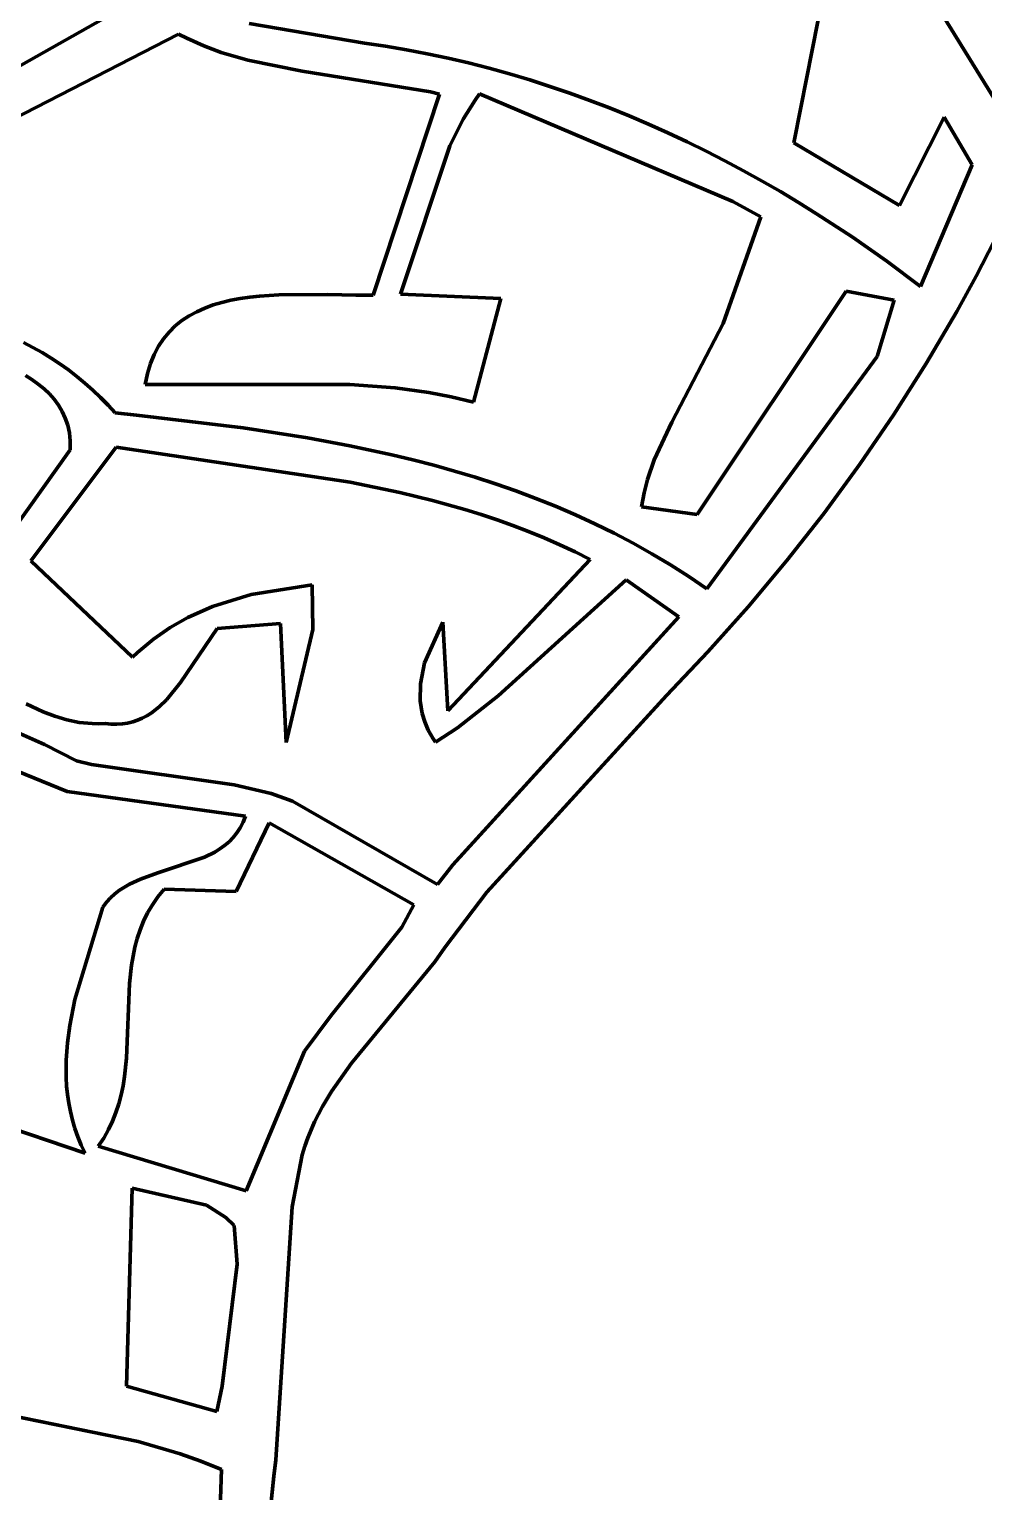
# Model space of a CAD drawing. Header units: millimetres. Extents: x 0 to 12.5, y 0 to 14.6.
# Drawn here: x 7.181 to 8.049, y 8.446 to 9.776 of the extents above; entities that cross this region are included whole.
import ezdxf

# ---------------------------------------------------------------- set-up
doc = ezdxf.new("R2010")
doc.units = ezdxf.units.MM
doc.layers.add('color#131313ff', color=7, linetype='CONTINUOUS', lineweight=100)
doc.layers.add('color#fcfcfcff', color=7, linetype='CONTINUOUS', lineweight=100)

msp = doc.modelspace()

# ---------------------------------------------------------------- linework, layer by layer
at = {"layer": 'color#131313ff'}
for p, q in [((7.9116, 9.9517), (8.1014, 9.6436)), ((7.883, 9.7044), (7.9082, 9.832)), ((7.1268, 9.7164), (7.2812, 9.8038)), ((7.3812, 9.7809), (7.4862, 9.7631)), ((7.317, 9.7713), (7.1659, 9.6936)), ((7.3246, 9.7674), (7.317, 9.7713)), ((7.3401, 9.7605), (7.3246, 9.7674)), ((7.4862, 9.7631), (7.5053, 9.7602)), ((7.3559, 9.7546), (7.3401, 9.7605)), ((7.3801, 9.7475), (7.3559, 9.7546)), ((7.5053, 9.7602), (7.5243, 9.757)), ((7.5243, 9.757), (7.5432, 9.7534)), ((7.5432, 9.7534), (7.5621, 9.7494)), ((7.5621, 9.7494), (7.5808, 9.745)), ((7.4296, 9.7376), (7.3801, 9.7475)), ((7.5463, 9.7188), (7.4296, 9.7376)), ((7.5808, 9.745), (7.5995, 9.7402)), ((7.5995, 9.7402), (7.618, 9.7351)), ((7.618, 9.7351), (7.6364, 9.7296)), ((7.6364, 9.7296), (7.6548, 9.7237)), ((7.6548, 9.7237), (7.673, 9.7175)), ((7.4939, 9.5337), (7.5545, 9.7167)), ((7.5545, 9.7167), (7.5463, 9.7188)), ((7.5869, 9.7112), (7.576, 9.6939)), ((7.5908, 9.7168), (7.5869, 9.7112)), ((7.8212, 9.6189), (7.5908, 9.7168)), ((7.673, 9.7175), (7.691, 9.711)), ((7.691, 9.711), (7.709, 9.7041)), ((7.709, 9.7041), (7.7268, 9.6969)), ((7.7268, 9.6969), (7.7445, 9.6893)), ((7.8768, 9.6725), (7.883, 9.7044)), ((7.576, 9.6939), (7.5639, 9.6697)), ((7.7445, 9.6893), (7.7621, 9.6815)), ((8.0135, 9.6958), (7.9729, 9.6153)), ((8.0388, 9.6524), (8.0135, 9.6958)), ((7.5639, 9.6697), (7.5189, 9.5347)), ((7.7621, 9.6815), (7.7795, 9.6733)), ((7.7795, 9.6733), (7.7968, 9.6648)), ((7.9729, 9.6153), (7.8768, 9.6725)), ((7.7968, 9.6648), (7.8139, 9.656)), ((7.8139, 9.656), (7.8309, 9.647)), ((7.8309, 9.647), (7.8478, 9.6376)), ((7.9919, 9.5416), (8.0388, 9.6524)), ((7.8478, 9.6376), (7.8645, 9.628)), ((7.8466, 9.605), (7.8212, 9.6189)), ((7.8645, 9.628), (7.881, 9.6181)), ((7.881, 9.6181), (7.8974, 9.6079)), ((7.8125, 9.508), (7.8466, 9.605)), ((7.8974, 9.6079), (7.9296, 9.5868)), ((7.9296, 9.5868), (7.9611, 9.5646)), ((8.0593, 9.5834), (8.0425, 9.551)), ((7.9611, 9.5646), (7.9919, 9.5416)), ((8.0425, 9.551), (8.0249, 9.5189)), ((7.9242, 9.5376), (7.7887, 9.3344)), ((7.968, 9.5293), (7.9242, 9.5376)), ((7.3409, 9.5221), (7.3486, 9.5249)), ((7.3486, 9.5249), (7.3565, 9.5272)), ((7.3565, 9.5272), (7.3647, 9.5292)), ((7.3647, 9.5292), (7.3731, 9.5308)), ((7.3731, 9.5308), (7.3817, 9.5321)), ((7.3817, 9.5321), (7.3905, 9.533)), ((7.3905, 9.533), (7.4083, 9.5342)), ((7.4083, 9.5342), (7.4529, 9.5343)), ((7.4529, 9.5343), (7.4782, 9.5338)), ((7.4782, 9.5338), (7.4939, 9.5337)), ((7.5189, 9.5347), (7.6102, 9.5309)), ((7.6102, 9.5309), (7.5853, 9.4365)), ((7.9525, 9.4781), (7.968, 9.5293)), ((7.314, 9.5058), (7.3201, 9.5107)), ((7.3201, 9.5107), (7.3266, 9.515)), ((7.3266, 9.515), (7.3336, 9.5188)), ((7.3336, 9.5188), (7.3409, 9.5221)), ((8.0249, 9.5189), (7.9971, 9.4716)), ((7.3033, 9.4942), (7.3084, 9.5003)), ((7.3084, 9.5003), (7.314, 9.5058)), ((7.7657, 9.4183), (7.8125, 9.508)), ((7.1761, 9.4907), (7.1846, 9.4863)), ((7.1846, 9.4863), (7.1929, 9.4816)), ((7.2947, 9.4798), (7.2987, 9.4874)), ((7.2987, 9.4874), (7.3033, 9.4942)), ((7.1929, 9.4816), (7.201, 9.4766)), ((7.201, 9.4766), (7.209, 9.4714)), ((7.209, 9.4714), (7.2168, 9.4658)), ((7.2887, 9.4625), (7.2914, 9.4716)), ((7.2914, 9.4716), (7.2947, 9.4798)), ((7.7974, 9.2667), (7.9525, 9.4781)), ((7.9971, 9.4716), (7.9677, 9.4253)), ((7.1837, 9.457), (7.1777, 9.4607)), ((7.1894, 9.453), (7.1837, 9.457)), ((7.2168, 9.4658), (7.2244, 9.46)), ((7.2244, 9.46), (7.2319, 9.4539)), ((7.2867, 9.4527), (7.2887, 9.4625)), ((7.1947, 9.4487), (7.1894, 9.453)), ((7.1995, 9.4441), (7.1947, 9.4487)), ((7.204, 9.4391), (7.1995, 9.4441)), ((7.2319, 9.4539), (7.2391, 9.4475)), ((7.2391, 9.4475), (7.2461, 9.4408)), ((7.4729, 9.4526), (7.2867, 9.4527)), ((7.514, 9.4496), (7.4729, 9.4526)), ((7.5447, 9.4454), (7.514, 9.4496)), ((7.5651, 9.4415), (7.5447, 9.4454)), ((7.2079, 9.4338), (7.204, 9.4391)), ((7.2112, 9.4281), (7.2079, 9.4338)), ((7.2461, 9.4408), (7.2529, 9.4339)), ((7.2529, 9.4339), (7.2594, 9.4267)), ((7.5853, 9.4365), (7.5651, 9.4415)), ((7.214, 9.422), (7.2112, 9.4281)), ((7.2162, 9.4155), (7.214, 9.422)), ((7.2594, 9.4267), (7.2788, 9.4247)), ((7.2788, 9.4247), (7.3759, 9.4132)), ((7.7497, 9.3841), (7.7657, 9.4183)), ((7.9677, 9.4253), (7.9367, 9.38)), ((7.2177, 9.4086), (7.2162, 9.4155)), ((7.2185, 9.4012), (7.2177, 9.4086)), ((7.3759, 9.4132), (7.4342, 9.4041)), ((7.4342, 9.4041), (7.4728, 9.3969)), ((7.153, 9.3017), (7.2185, 9.3933)), ((7.2602, 9.3956), (7.1828, 9.2921)), ((7.2185, 9.3933), (7.2185, 9.4012)), ((7.473, 9.3637), (7.2602, 9.3956)), ((7.4728, 9.3969), (7.5111, 9.3886)), ((7.5111, 9.3886), (7.5302, 9.384)), ((7.5302, 9.384), (7.5491, 9.3791)), ((7.5491, 9.3791), (7.568, 9.3738)), ((7.7436, 9.3662), (7.7497, 9.3841)), ((7.9367, 9.38), (7.9042, 9.3357)), ((7.5182, 9.3544), (7.473, 9.3637)), ((7.568, 9.3738), (7.5867, 9.3682)), ((7.5867, 9.3682), (7.6052, 9.3622)), ((7.7404, 9.354), (7.7436, 9.3662)), ((7.548, 9.3471), (7.5182, 9.3544)), ((7.6052, 9.3622), (7.6237, 9.3558)), ((7.6237, 9.3558), (7.6419, 9.349)), ((7.7381, 9.3413), (7.7404, 9.354)), ((7.5775, 9.3389), (7.548, 9.3471)), ((7.5922, 9.3344), (7.5775, 9.3389)), ((7.6419, 9.349), (7.66, 9.3418)), ((7.66, 9.3418), (7.678, 9.3341)), ((7.7887, 9.3344), (7.7381, 9.3413)), ((7.6067, 9.3296), (7.5922, 9.3344)), ((7.6211, 9.3244), (7.6067, 9.3296)), ((7.6354, 9.319), (7.6211, 9.3244)), ((7.678, 9.3341), (7.6957, 9.326)), ((7.6957, 9.326), (7.7132, 9.3174)), ((7.9042, 9.3357), (7.8703, 9.2925)), ((7.6496, 9.3131), (7.6354, 9.319)), ((7.6637, 9.3069), (7.6496, 9.3131)), ((7.7132, 9.3174), (7.7305, 9.3083)), ((7.6777, 9.3003), (7.6637, 9.3069)), ((7.6915, 9.2933), (7.6777, 9.3003)), ((7.7305, 9.3083), (7.7476, 9.2987)), ((7.7476, 9.2987), (7.7645, 9.2886)), ((7.1828, 9.2921), (7.2752, 9.2045)), ((7.5619, 9.1557), (7.6915, 9.2933)), ((7.7645, 9.2886), (7.7811, 9.2779)), ((7.8703, 9.2925), (7.835, 9.2504)), ((7.7242, 9.275), (7.6076, 9.1695)), ((7.772, 9.2412), (7.7242, 9.275)), ((7.7811, 9.2779), (7.7974, 9.2667)), ((7.3478, 9.2508), (7.3832, 9.2617)), ((7.3832, 9.2617), (7.4386, 9.2703)), ((7.4386, 9.2703), (7.4392, 9.2297)), ((7.3254, 9.2408), (7.3478, 9.2508)), ((7.835, 9.2504), (7.7985, 9.2095)), ((7.2942, 9.2211), (7.3094, 9.2317)), ((7.3094, 9.2317), (7.3254, 9.2408)), ((7.3522, 9.2306), (7.3189, 9.1815)), ((7.4098, 9.2353), (7.3522, 9.2306)), ((7.4148, 9.1269), (7.4098, 9.2353)), ((7.5408, 9.1996), (7.5573, 9.2364)), ((7.5573, 9.2364), (7.5619, 9.1557)), ((7.5664, 9.0158), (7.772, 9.2412)), ((7.2798, 9.2089), (7.2942, 9.2211)), ((7.4392, 9.2297), (7.4148, 9.1269)), ((7.2752, 9.2045), (7.2798, 9.2089)), ((7.7985, 9.2095), (7.7609, 9.1697)), ((7.537, 9.1803), (7.5408, 9.1996)), ((7.3189, 9.1815), (7.3063, 9.1661)), ((7.5368, 9.1648), (7.537, 9.1803)), ((7.3063, 9.1661), (7.2994, 9.1595)), ((7.5387, 9.1533), (7.5368, 9.1648)), ((7.6076, 9.1695), (7.5706, 9.1403)), ((7.7609, 9.1697), (7.5974, 8.991)), ((7.1938, 9.1548), (7.1784, 9.1623)), ((7.2045, 9.1508), (7.1938, 9.1548)), ((7.2154, 9.1475), (7.2045, 9.1508)), ((7.2881, 9.1513), (7.284, 9.1491)), ((7.292, 9.1538), (7.2881, 9.1513)), ((7.2994, 9.1595), (7.292, 9.1538)), ((7.541, 9.1457), (7.5387, 9.1533)), ((7.2157, 9.0825), (7.0727, 9.1409)), ((7.1652, 9.1385), (7.1951, 9.1252)), ((7.2267, 9.1453), (7.2154, 9.1475)), ((7.2383, 9.1442), (7.2267, 9.1453)), ((7.2443, 9.1441), (7.2383, 9.1442)), ((7.2503, 9.1443), (7.2443, 9.1441)), ((7.2557, 9.1437), (7.2503, 9.1443)), ((7.261, 9.1436), (7.2557, 9.1437)), ((7.2659, 9.1439), (7.261, 9.1436)), ((7.2707, 9.1447), (7.2659, 9.1439)), ((7.2753, 9.1458), (7.2707, 9.1447)), ((7.2798, 9.1473), (7.2753, 9.1458)), ((7.284, 9.1491), (7.2798, 9.1473)), ((7.5442, 9.1383), (7.541, 9.1457)), ((7.5483, 9.131), (7.5442, 9.1383)), ((7.5706, 9.1403), (7.5508, 9.1274)), ((7.1951, 9.1252), (7.2243, 9.1102)), ((7.5508, 9.1274), (7.5483, 9.131)), ((7.2243, 9.1102), (7.2377, 9.1071)), ((7.2377, 9.1071), (7.3677, 9.0886)), ((7.3677, 9.0886), (7.4012, 9.0805)), ((7.378, 9.06), (7.2157, 9.0825)), ((7.4012, 9.0805), (7.4208, 9.0736)), ((7.4208, 9.0736), (7.5526, 8.9979)), ((7.3757, 9.0544), (7.378, 9.06)), ((7.3666, 9.0405), (7.37, 9.0447)), ((7.3994, 9.0539), (7.3694, 8.9916)), ((7.37, 9.0447), (7.373, 9.0493)), ((7.373, 9.0493), (7.3757, 9.0544)), ((7.5311, 8.9794), (7.3994, 9.0539)), ((7.3546, 9.0302), (7.3589, 9.0333)), ((7.3589, 9.0333), (7.3629, 9.0367)), ((7.3629, 9.0367), (7.3666, 9.0405)), ((7.2982, 9.0085), (7.3406, 9.0226)), ((7.3406, 9.0226), (7.3501, 9.0274)), ((7.3501, 9.0274), (7.3546, 9.0302)), ((7.2824, 9.0028), (7.2982, 9.0085)), ((7.5526, 8.9979), (7.5664, 9.0158)), ((7.2591, 8.9893), (7.2633, 8.9926)), ((7.2633, 8.9926), (7.2678, 8.9955)), ((7.2678, 8.9955), (7.2725, 8.9982)), ((7.2725, 8.9982), (7.2824, 9.0028)), ((7.304, 8.9936), (7.2983, 8.9866)), ((7.3694, 8.9916), (7.304, 8.9936)), ((7.248, 8.9772), (7.2514, 8.9817)), ((7.2514, 8.9817), (7.2551, 8.9857)), ((7.2551, 8.9857), (7.2591, 8.9893)), ((7.2932, 8.9794), (7.2889, 8.972)), ((7.2983, 8.9866), (7.2932, 8.9794)), ((7.5202, 8.959), (7.5311, 8.9794)), ((7.5974, 8.991), (7.5593, 8.9405)), ((7.2226, 8.8932), (7.248, 8.9772)), ((7.2889, 8.972), (7.2852, 8.9645)), ((7.282, 8.9567), (7.2794, 8.9489)), ((7.2852, 8.9645), (7.282, 8.9567)), ((7.4555, 8.8785), (7.5202, 8.959)), ((7.2773, 8.9409), (7.2756, 8.9328)), ((7.2794, 8.9489), (7.2773, 8.9409)), ((7.5593, 8.9405), (7.5502, 8.9276)), ((7.2756, 8.9328), (7.2742, 8.9246)), ((7.5502, 8.9276), (7.4742, 8.8355)), ((7.2742, 8.9246), (7.2725, 8.9079)), ((7.2725, 8.9079), (7.2696, 8.8399)), ((7.218, 8.8696), (7.2226, 8.8932)), ((7.4315, 8.8463), (7.4555, 8.8785)), ((7.2159, 8.8539), (7.218, 8.8696)), ((7.2148, 8.8381), (7.2159, 8.8539)), ((7.3786, 8.7192), (7.4315, 8.8463)), ((7.2148, 8.8224), (7.2148, 8.8381)), ((7.2696, 8.8399), (7.2679, 8.8231)), ((7.4742, 8.8355), (7.4561, 8.8096)), ((7.2152, 8.8146), (7.2148, 8.8224)), ((7.2679, 8.8231), (7.2665, 8.8148)), ((7.0725, 8.8075), (7.232, 8.7534)), ((7.216, 8.8068), (7.2152, 8.8146)), ((7.2171, 8.799), (7.216, 8.8068)), ((7.2648, 8.8066), (7.2627, 8.7984)), ((7.2665, 8.8148), (7.2648, 8.8066)), ((7.4561, 8.8096), (7.448, 8.7961)), ((7.2186, 8.7913), (7.2171, 8.799)), ((7.2627, 8.7984), (7.2601, 8.7905)), ((7.448, 8.7961), (7.4408, 8.7821)), ((7.2204, 8.7836), (7.2186, 8.7913)), ((7.2227, 8.776), (7.2204, 8.7836)), ((7.257, 8.7826), (7.2533, 8.7749)), ((7.2601, 8.7905), (7.257, 8.7826)), ((7.4408, 8.7821), (7.4346, 8.7674)), ((7.2254, 8.7684), (7.2227, 8.776)), ((7.2285, 8.7609), (7.2254, 8.7684)), ((7.249, 8.7673), (7.244, 8.76)), ((7.2533, 8.7749), (7.249, 8.7673)), ((7.4346, 8.7674), (7.432, 8.7599)), ((7.232, 8.7534), (7.2285, 8.7609)), ((7.244, 8.76), (7.3786, 8.7192)), ((7.4296, 8.7521), (7.4205, 8.7048)), ((7.432, 8.7599), (7.4296, 8.7521)), ((7.2749, 8.7217), (7.2696, 8.5415)), ((7.3423, 8.7061), (7.2749, 8.7217)), ((7.3599, 8.6951), (7.3423, 8.7061)), ((7.4205, 8.7048), (7.4055, 8.4746)), ((7.3676, 8.6878), (7.3599, 8.6951)), ((7.3704, 8.6526), (7.3676, 8.6878)), ((7.3568, 8.5416), (7.3704, 8.6526)), ((7.2696, 8.5415), (7.3519, 8.5186)), ((7.3519, 8.5186), (7.3568, 8.5416)), ((7.2803, 8.4912), (7.1143, 8.5253)), ((7.3186, 8.4802), (7.2803, 8.4912)), ((7.3374, 8.4735), (7.3186, 8.4802)), ((7.356, 8.4659), (7.3374, 8.4735)), ((7.4055, 8.4746), (7.4036, 8.4599)), ((7.3517, 8.3367), (7.356, 8.4659)), ((7.4036, 8.4599), (7.4005, 8.4306))]:
    msp.add_line(p, q, dxfattribs=at)
at = {"layer": 'color#fcfcfcff'}
for p, q in [((8.1014, 9.6436), (7.9116, 9.9517)), ((7.9082, 9.832), (7.883, 9.7044)), ((7.2812, 9.8038), (7.1268, 9.7164)), ((7.4862, 9.7631), (7.3812, 9.7809)), ((7.1659, 9.6936), (7.317, 9.7713)), ((7.317, 9.7713), (7.3246, 9.7674)), ((7.3246, 9.7674), (7.3401, 9.7605)), ((7.5053, 9.7602), (7.4862, 9.7631)), ((7.3401, 9.7605), (7.3559, 9.7546)), ((7.3559, 9.7546), (7.3801, 9.7475)), ((7.5243, 9.757), (7.5053, 9.7602)), ((7.5432, 9.7534), (7.5243, 9.757)), ((7.5621, 9.7494), (7.5432, 9.7534)), ((7.5808, 9.745), (7.5621, 9.7494)), ((7.3801, 9.7475), (7.4296, 9.7376)), ((7.4296, 9.7376), (7.5463, 9.7188)), ((7.5995, 9.7402), (7.5808, 9.745)), ((7.618, 9.7351), (7.5995, 9.7402)), ((7.6364, 9.7296), (7.618, 9.7351)), ((7.6548, 9.7237), (7.6364, 9.7296)), ((7.673, 9.7175), (7.6548, 9.7237)), ((7.5545, 9.7167), (7.4939, 9.5337)), ((7.5463, 9.7188), (7.5545, 9.7167)), ((7.576, 9.6939), (7.5869, 9.7112)), ((7.5869, 9.7112), (7.5908, 9.7168)), ((7.5908, 9.7168), (7.8212, 9.6189)), ((7.691, 9.711), (7.673, 9.7175)), ((7.709, 9.7041), (7.691, 9.711)), ((7.7268, 9.6969), (7.709, 9.7041)), ((7.7445, 9.6893), (7.7268, 9.6969)), ((7.883, 9.7044), (7.8768, 9.6725)), ((7.5639, 9.6697), (7.576, 9.6939)), ((7.7621, 9.6815), (7.7445, 9.6893)), ((7.9729, 9.6153), (8.0135, 9.6958)), ((8.0135, 9.6958), (8.0388, 9.6524)), ((7.5189, 9.5347), (7.5639, 9.6697)), ((7.7795, 9.6733), (7.7621, 9.6815)), ((7.7968, 9.6648), (7.7795, 9.6733)), ((7.8768, 9.6725), (7.9729, 9.6153)), ((7.8139, 9.656), (7.7968, 9.6648)), ((7.8309, 9.647), (7.8139, 9.656)), ((7.8478, 9.6376), (7.8309, 9.647)), ((8.0388, 9.6524), (7.9919, 9.5416)), ((7.8645, 9.628), (7.8478, 9.6376)), ((7.8212, 9.6189), (7.8466, 9.605)), ((7.881, 9.6181), (7.8645, 9.628)), ((7.8974, 9.6079), (7.881, 9.6181)), ((7.8466, 9.605), (7.8125, 9.508)), ((7.9296, 9.5868), (7.8974, 9.6079)), ((7.9611, 9.5646), (7.9296, 9.5868)), ((8.0425, 9.551), (8.0593, 9.5834)), ((7.9919, 9.5416), (7.9611, 9.5646)), ((8.0249, 9.5189), (8.0425, 9.551)), ((7.7887, 9.3344), (7.9242, 9.5376)), ((7.9242, 9.5376), (7.968, 9.5293)), ((7.3486, 9.5249), (7.3409, 9.5221)), ((7.3565, 9.5272), (7.3486, 9.5249)), ((7.3647, 9.5292), (7.3565, 9.5272)), ((7.3731, 9.5308), (7.3647, 9.5292)), ((7.3817, 9.5321), (7.3731, 9.5308)), ((7.3905, 9.533), (7.3817, 9.5321)), ((7.4083, 9.5342), (7.3905, 9.533)), ((7.4529, 9.5343), (7.4083, 9.5342)), ((7.4782, 9.5338), (7.4529, 9.5343)), ((7.4939, 9.5337), (7.4782, 9.5338)), ((7.6102, 9.5309), (7.5189, 9.5347)), ((7.5853, 9.4365), (7.6102, 9.5309)), ((7.968, 9.5293), (7.9525, 9.4781)), ((7.3201, 9.5107), (7.314, 9.5058)), ((7.3266, 9.515), (7.3201, 9.5107)), ((7.3336, 9.5188), (7.3266, 9.515)), ((7.3409, 9.5221), (7.3336, 9.5188)), ((7.9971, 9.4716), (8.0249, 9.5189)), ((7.3084, 9.5003), (7.3033, 9.4942)), ((7.314, 9.5058), (7.3084, 9.5003)), ((7.8125, 9.508), (7.7657, 9.4183)), ((7.1846, 9.4863), (7.1761, 9.4907)), ((7.1929, 9.4816), (7.1846, 9.4863)), ((7.2987, 9.4874), (7.2947, 9.4798)), ((7.3033, 9.4942), (7.2987, 9.4874)), ((7.201, 9.4766), (7.1929, 9.4816)), ((7.209, 9.4714), (7.201, 9.4766)), ((7.2168, 9.4658), (7.209, 9.4714)), ((7.2914, 9.4716), (7.2887, 9.4625)), ((7.2947, 9.4798), (7.2914, 9.4716)), ((7.9525, 9.4781), (7.7974, 9.2667)), ((7.9677, 9.4253), (7.9971, 9.4716)), ((7.1777, 9.4607), (7.1837, 9.457)), ((7.1837, 9.457), (7.1894, 9.453)), ((7.2244, 9.46), (7.2168, 9.4658)), ((7.2319, 9.4539), (7.2244, 9.46)), ((7.2887, 9.4625), (7.2867, 9.4527)), ((7.1894, 9.453), (7.1947, 9.4487)), ((7.1947, 9.4487), (7.1995, 9.4441)), ((7.1995, 9.4441), (7.204, 9.4391)), ((7.2391, 9.4475), (7.2319, 9.4539)), ((7.2461, 9.4408), (7.2391, 9.4475)), ((7.2867, 9.4527), (7.4729, 9.4526)), ((7.4729, 9.4526), (7.514, 9.4496)), ((7.514, 9.4496), (7.5447, 9.4454)), ((7.5447, 9.4454), (7.5651, 9.4415)), ((7.204, 9.4391), (7.2079, 9.4338)), ((7.2079, 9.4338), (7.2112, 9.4281)), ((7.2529, 9.4339), (7.2461, 9.4408)), ((7.2594, 9.4267), (7.2529, 9.4339)), ((7.5651, 9.4415), (7.5853, 9.4365)), ((7.2112, 9.4281), (7.214, 9.422)), ((7.214, 9.422), (7.2162, 9.4155)), ((7.2788, 9.4247), (7.2594, 9.4267)), ((7.3759, 9.4132), (7.2788, 9.4247)), ((7.7657, 9.4183), (7.7497, 9.3841)), ((7.9367, 9.38), (7.9677, 9.4253)), ((7.2162, 9.4155), (7.2177, 9.4086)), ((7.2177, 9.4086), (7.2185, 9.4012)), ((7.4342, 9.4041), (7.3759, 9.4132)), ((7.4728, 9.3969), (7.4342, 9.4041)), ((7.2185, 9.3933), (7.153, 9.3017)), ((7.1828, 9.2921), (7.2602, 9.3956)), ((7.2185, 9.4012), (7.2185, 9.3933)), ((7.2602, 9.3956), (7.473, 9.3637)), ((7.5111, 9.3886), (7.4728, 9.3969)), ((7.5302, 9.384), (7.5111, 9.3886)), ((7.5491, 9.3791), (7.5302, 9.384)), ((7.568, 9.3738), (7.5491, 9.3791)), ((7.7497, 9.3841), (7.7436, 9.3662)), ((7.9042, 9.3357), (7.9367, 9.38)), ((7.473, 9.3637), (7.5182, 9.3544)), ((7.5867, 9.3682), (7.568, 9.3738)), ((7.6052, 9.3622), (7.5867, 9.3682)), ((7.7436, 9.3662), (7.7404, 9.354)), ((7.5182, 9.3544), (7.548, 9.3471)), ((7.6237, 9.3558), (7.6052, 9.3622)), ((7.6419, 9.349), (7.6237, 9.3558)), ((7.7404, 9.354), (7.7381, 9.3413)), ((7.548, 9.3471), (7.5775, 9.3389)), ((7.5775, 9.3389), (7.5922, 9.3344)), ((7.66, 9.3418), (7.6419, 9.349)), ((7.678, 9.3341), (7.66, 9.3418)), ((7.7381, 9.3413), (7.7887, 9.3344)), ((7.5922, 9.3344), (7.6067, 9.3296)), ((7.6067, 9.3296), (7.6211, 9.3244)), ((7.6211, 9.3244), (7.6354, 9.319)), ((7.6957, 9.326), (7.678, 9.3341)), ((7.7132, 9.3174), (7.6957, 9.326)), ((7.8703, 9.2925), (7.9042, 9.3357)), ((7.6354, 9.319), (7.6496, 9.3131)), ((7.6496, 9.3131), (7.6637, 9.3069)), ((7.7305, 9.3083), (7.7132, 9.3174)), ((7.6637, 9.3069), (7.6777, 9.3003)), ((7.6777, 9.3003), (7.6915, 9.2933)), ((7.7476, 9.2987), (7.7305, 9.3083)), ((7.7645, 9.2886), (7.7476, 9.2987)), ((7.2752, 9.2045), (7.1828, 9.2921)), ((7.6915, 9.2933), (7.5619, 9.1557)), ((7.7811, 9.2779), (7.7645, 9.2886)), ((7.835, 9.2504), (7.8703, 9.2925)), ((7.6076, 9.1695), (7.7242, 9.275)), ((7.7242, 9.275), (7.772, 9.2412)), ((7.7974, 9.2667), (7.7811, 9.2779)), ((7.3832, 9.2617), (7.3478, 9.2508)), ((7.4386, 9.2703), (7.3832, 9.2617)), ((7.4392, 9.2297), (7.4386, 9.2703)), ((7.3478, 9.2508), (7.3254, 9.2408)), ((7.7985, 9.2095), (7.835, 9.2504)), ((7.3094, 9.2317), (7.2942, 9.2211)), ((7.3254, 9.2408), (7.3094, 9.2317)), ((7.3189, 9.1815), (7.3522, 9.2306)), ((7.3522, 9.2306), (7.4098, 9.2353)), ((7.4098, 9.2353), (7.4148, 9.1269)), ((7.5573, 9.2364), (7.5408, 9.1996)), ((7.5619, 9.1557), (7.5573, 9.2364)), ((7.772, 9.2412), (7.5664, 9.0158)), ((7.2942, 9.2211), (7.2798, 9.2089)), ((7.4148, 9.1269), (7.4392, 9.2297)), ((7.2798, 9.2089), (7.2752, 9.2045)), ((7.7609, 9.1697), (7.7985, 9.2095)), ((7.5408, 9.1996), (7.537, 9.1803)), ((7.3063, 9.1661), (7.3189, 9.1815)), ((7.537, 9.1803), (7.5368, 9.1648)), ((7.2994, 9.1595), (7.3063, 9.1661)), ((7.5368, 9.1648), (7.5387, 9.1533)), ((7.5706, 9.1403), (7.6076, 9.1695)), ((7.5974, 8.991), (7.7609, 9.1697)), ((7.1784, 9.1623), (7.1938, 9.1548)), ((7.1938, 9.1548), (7.2045, 9.1508)), ((7.2045, 9.1508), (7.2154, 9.1475)), ((7.284, 9.1491), (7.2881, 9.1513)), ((7.2881, 9.1513), (7.292, 9.1538)), ((7.292, 9.1538), (7.2994, 9.1595)), ((7.5387, 9.1533), (7.541, 9.1457)), ((7.0727, 9.1409), (7.2157, 9.0825)), ((7.1951, 9.1252), (7.1652, 9.1385)), ((7.2154, 9.1475), (7.2267, 9.1453)), ((7.2267, 9.1453), (7.2383, 9.1442)), ((7.2383, 9.1442), (7.2443, 9.1441)), ((7.2443, 9.1441), (7.2503, 9.1443)), ((7.2503, 9.1443), (7.2557, 9.1437)), ((7.2557, 9.1437), (7.261, 9.1436)), ((7.261, 9.1436), (7.2659, 9.1439)), ((7.2659, 9.1439), (7.2707, 9.1447)), ((7.2707, 9.1447), (7.2753, 9.1458)), ((7.2753, 9.1458), (7.2798, 9.1473)), ((7.2798, 9.1473), (7.284, 9.1491)), ((7.541, 9.1457), (7.5442, 9.1383)), ((7.5442, 9.1383), (7.5483, 9.131)), ((7.5508, 9.1274), (7.5706, 9.1403)), ((7.2243, 9.1102), (7.1951, 9.1252)), ((7.5483, 9.131), (7.5508, 9.1274)), ((7.2377, 9.1071), (7.2243, 9.1102)), ((7.3677, 9.0886), (7.2377, 9.1071)), ((7.4012, 9.0805), (7.3677, 9.0886)), ((7.2157, 9.0825), (7.378, 9.06)), ((7.4208, 9.0736), (7.4012, 9.0805)), ((7.5526, 8.9979), (7.4208, 9.0736)), ((7.378, 9.06), (7.3757, 9.0544)), ((7.37, 9.0447), (7.3666, 9.0405)), ((7.3694, 8.9916), (7.3994, 9.0539)), ((7.373, 9.0493), (7.37, 9.0447)), ((7.3757, 9.0544), (7.373, 9.0493)), ((7.3994, 9.0539), (7.5311, 8.9794)), ((7.3589, 9.0333), (7.3546, 9.0302)), ((7.3629, 9.0367), (7.3589, 9.0333)), ((7.3666, 9.0405), (7.3629, 9.0367)), ((7.3406, 9.0226), (7.2982, 9.0085)), ((7.3501, 9.0274), (7.3406, 9.0226)), ((7.3546, 9.0302), (7.3501, 9.0274)), ((7.2982, 9.0085), (7.2824, 9.0028)), ((7.5664, 9.0158), (7.5526, 8.9979)), ((7.2633, 8.9926), (7.2591, 8.9893)), ((7.2678, 8.9955), (7.2633, 8.9926)), ((7.2725, 8.9982), (7.2678, 8.9955)), ((7.2824, 9.0028), (7.2725, 8.9982)), ((7.2983, 8.9866), (7.304, 8.9936)), ((7.304, 8.9936), (7.3694, 8.9916)), ((7.2514, 8.9817), (7.248, 8.9772)), ((7.2551, 8.9857), (7.2514, 8.9817)), ((7.2591, 8.9893), (7.2551, 8.9857)), ((7.2889, 8.972), (7.2932, 8.9794)), ((7.2932, 8.9794), (7.2983, 8.9866)), ((7.5311, 8.9794), (7.5202, 8.959)), ((7.5593, 8.9405), (7.5974, 8.991)), ((7.248, 8.9772), (7.2226, 8.8932)), ((7.2852, 8.9645), (7.2889, 8.972)), ((7.2794, 8.9489), (7.282, 8.9567)), ((7.282, 8.9567), (7.2852, 8.9645)), ((7.5202, 8.959), (7.4555, 8.8785)), ((7.2756, 8.9328), (7.2773, 8.9409)), ((7.2773, 8.9409), (7.2794, 8.9489)), ((7.5502, 8.9276), (7.5593, 8.9405)), ((7.2742, 8.9246), (7.2756, 8.9328)), ((7.4742, 8.8355), (7.5502, 8.9276)), ((7.2725, 8.9079), (7.2742, 8.9246)), ((7.2696, 8.8399), (7.2725, 8.9079)), ((7.2226, 8.8932), (7.218, 8.8696)), ((7.4555, 8.8785), (7.4315, 8.8463)), ((7.218, 8.8696), (7.2159, 8.8539)), ((7.2159, 8.8539), (7.2148, 8.8381)), ((7.4315, 8.8463), (7.3786, 8.7192)), ((7.2148, 8.8381), (7.2148, 8.8224)), ((7.2679, 8.8231), (7.2696, 8.8399)), ((7.4561, 8.8096), (7.4742, 8.8355)), ((7.2148, 8.8224), (7.2152, 8.8146)), ((7.2665, 8.8148), (7.2679, 8.8231)), ((7.232, 8.7534), (7.0725, 8.8075)), ((7.2152, 8.8146), (7.216, 8.8068)), ((7.216, 8.8068), (7.2171, 8.799)), ((7.2627, 8.7984), (7.2648, 8.8066)), ((7.2648, 8.8066), (7.2665, 8.8148)), ((7.448, 8.7961), (7.4561, 8.8096)), ((7.2171, 8.799), (7.2186, 8.7913)), ((7.2601, 8.7905), (7.2627, 8.7984)), ((7.4408, 8.7821), (7.448, 8.7961)), ((7.2186, 8.7913), (7.2204, 8.7836)), ((7.2204, 8.7836), (7.2227, 8.776)), ((7.2533, 8.7749), (7.257, 8.7826)), ((7.257, 8.7826), (7.2601, 8.7905)), ((7.4346, 8.7674), (7.4408, 8.7821)), ((7.2227, 8.776), (7.2254, 8.7684)), ((7.2254, 8.7684), (7.2285, 8.7609)), ((7.244, 8.76), (7.249, 8.7673)), ((7.249, 8.7673), (7.2533, 8.7749)), ((7.432, 8.7599), (7.4346, 8.7674)), ((7.2285, 8.7609), (7.232, 8.7534)), ((7.3786, 8.7192), (7.244, 8.76)), ((7.4205, 8.7048), (7.4296, 8.7521)), ((7.4296, 8.7521), (7.432, 8.7599)), ((7.2696, 8.5415), (7.2749, 8.7217)), ((7.2749, 8.7217), (7.3423, 8.7061)), ((7.3423, 8.7061), (7.3599, 8.6951)), ((7.4055, 8.4746), (7.4205, 8.7048)), ((7.3599, 8.6951), (7.3676, 8.6878)), ((7.3676, 8.6878), (7.3704, 8.6526)), ((7.3704, 8.6526), (7.3568, 8.5416)), ((7.3519, 8.5186), (7.2696, 8.5415)), ((7.3568, 8.5416), (7.3519, 8.5186)), ((7.1143, 8.5253), (7.2803, 8.4912)), ((7.2803, 8.4912), (7.3186, 8.4802)), ((7.3186, 8.4802), (7.3374, 8.4735)), ((7.3374, 8.4735), (7.356, 8.4659)), ((7.4036, 8.4599), (7.4055, 8.4746)), ((7.356, 8.4659), (7.3517, 8.3367)), ((7.4005, 8.4306), (7.4036, 8.4599))]:
    msp.add_line(p, q, dxfattribs=at)

doc.saveas('drawing.dxf')
